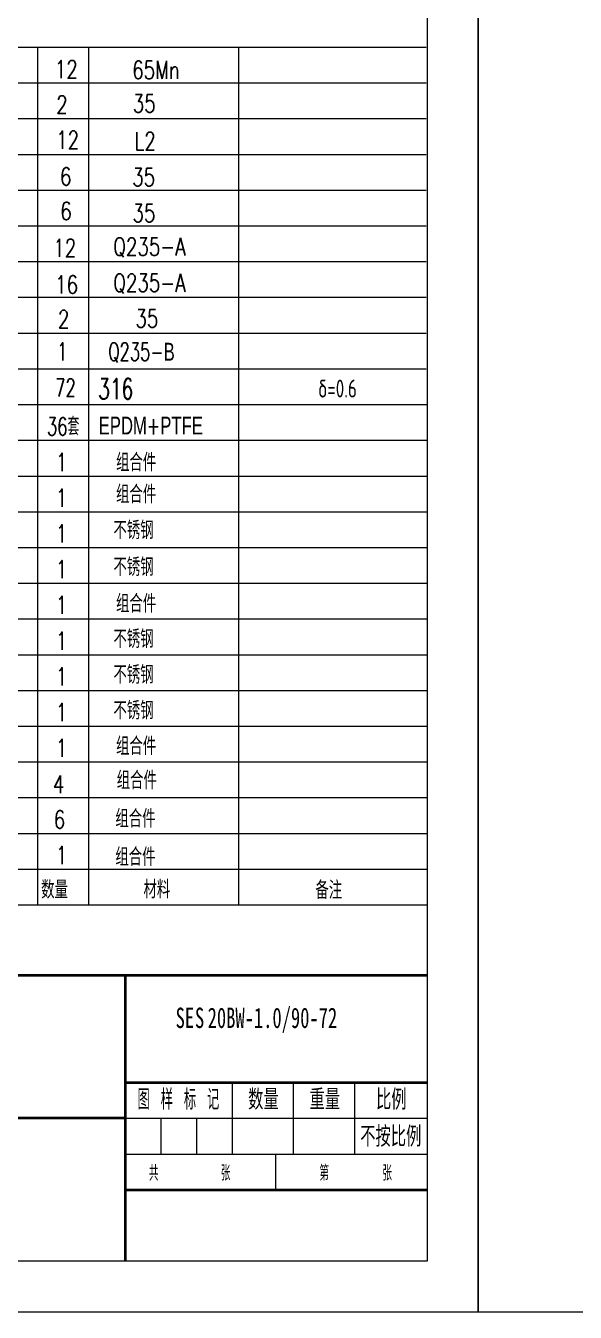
# Model space of a CAD drawing. Header units: millimetres. Extents: x -394 to 6212, y -2458 to 809.
# Drawn here: x 4341 to 4448.8, y -1936.1 to -1684 of the extents above; entities that cross this region are included whole.
import ezdxf

# ---------------------------------------------------------------- set-up
doc = ezdxf.new("R2010")
doc.units = ezdxf.units.MM
doc.linetypes.add('CENTERX2', pattern=[4, 2.5, -0.5, 0.5, -0.5])
doc.layers.get('0').update_dxf_attribs({"lineweight": 18})
for name, color, linetype, lineweight, true_color in [('1', 1, 'Continuous', 18, 0xff0000), ('2', 2, 'Continuous', 18, 0xffff00), ('3', 3, 'CENTERX2', 18, 0x00ff00), ('3尺寸线', 2, 'Continuous', 18, 0xffff00)]:
    doc.layers.add(name, color=color, linetype=linetype, lineweight=lineweight, true_color=true_color)
doc.layers.add('尺寸线与文字层', color=2, linetype='Continuous')
doc.layers.add('粗实线层', color=7, linetype='Continuous', lineweight=35)
doc.layers.add('细实线层', color=7, linetype='Continuous', lineweight=18)
doc.styles.add('HZ', font='txt.shx', dxfattribs={"width": 0.67, "bigfont": 'hztxt.shx'})
doc.styles.add('标准', font='', dxfattribs={"width": 0.667})
doc.styles.get('标准').set_extended_font_data('宋体')

msp = doc.modelspace()

# ---------------------------------------------------------------- linework, layer by layer
at = {"layer": '1', "linetype": 'ByBlock'}
for p, q in [((4239.74256, -1688.24193), (4419.54861, -1688.24193)), ((4239.74256, -1856.24193), (4419.74256, -1856.24193)), ((4239.74256, -1870.0524), (4419.74256, -1870.0524))]:
    msp.add_line(p, q, dxfattribs=at)
at = {"layer": '2'}
for p, q in [((4429.74256, -1516.0524), (4429.74256, -1936.0524)), ((5617.74256, -1936.0524), (4414.74256, -1936.0524))]:
    msp.add_line(p, q, dxfattribs=at)
at = {"layer": '3', "linetype": 'ByBlock', "ltscale": 0.25}
for p, q in [((4382.72676, -1688.24193), (4382.72676, -1856.24193)), ((4239.74256, -1758.24193), (4419.54861, -1758.24193)), ((4239.74256, -1758.24193), (4419.54861, -1758.24193)), ((4239.74256, -1758.24193), (4419.74256, -1758.24193)), ((4239.74256, -1758.24193), (4419.74256, -1758.24193)), ((4239.74256, -1765.24193), (4419.74256, -1765.24193)), ((4239.74256, -1772.24193), (4419.74256, -1772.24193)), ((4239.74256, -1779.24193), (4419.74256, -1779.24193)), ((4239.74256, -1786.24193), (4419.74256, -1786.24193)), ((4239.74256, -1793.24193), (4419.74256, -1793.24193)), ((4239.74256, -1800.24193), (4419.74256, -1800.24193)), ((4239.74256, -1807.24193), (4419.74256, -1807.24193)), ((4239.74256, -1814.24193), (4419.74256, -1814.24193)), ((4239.74256, -1821.24193), (4419.74256, -1821.24193)), ((4239.74256, -1828.24193), (4419.74256, -1828.24193)), ((4239.74256, -1835.24193), (4419.74256, -1835.24193)), ((4239.74256, -1842.24193), (4419.74256, -1842.24193)), ((4239.74256, -1849.24193), (4419.74256, -1849.24193))]:
    msp.add_line(p, q, dxfattribs=at)
at = {"layer": '3尺寸线'}
for p, q in [((4343.32437, -1688.24193), (4343.32437, -1856.24193)), ((4353.32437, -1688.24193), (4353.32437, -1856.24193)), ((4239.74256, -1695.24193), (4419.54861, -1695.24193)), ((4239.74256, -1702.24193), (4419.54861, -1702.24193)), ((4239.74256, -1709.24193), (4419.54861, -1709.24193)), ((4239.74256, -1716.24193), (4419.54861, -1716.24193)), ((4239.74256, -1723.24193), (4419.54861, -1723.24193)), ((4239.74256, -1730.24193), (4419.54861, -1730.24193)), ((4239.74256, -1737.24193), (4419.54861, -1737.24193)), ((4239.74256, -1744.24193), (4419.54861, -1744.24193)), ((4239.74256, -1751.24193), (4419.54861, -1751.24193))]:
    msp.add_line(p, q, dxfattribs=at)
for points in [[(4429.74256, -1936.0524), (3835.74256, -1936.0524), (3835.74256, -1516.0524), (4429.74256, -1516.0524)], [(5023.74256, -1936.0524), (4429.74256, -1936.0524), (4429.74256, -1516.0524), (5023.74256, -1516.0524)]]:
    msp.add_lwpolyline(points, close=True, dxfattribs=at)
at = {"layer": '3尺寸线', "color": 1}
msp.add_lwpolyline([(3860.74256, -1526.0524), (4419.74256, -1526.0524), (4419.74256, -1926.0524), (3860.74256, -1926.0524)], close=True, dxfattribs=at)
at = {"layer": '粗实线层'}
for p, q in [((4239.74256, -1870.0524), (4419.74256, -1870.0524)), ((4360.5433, -1926.0524), (4360.5433, -1870.0524)), ((4360.5433, -1891.0524), (4419.74256, -1891.0524)), ((4360.5433, -1898.0524), (4239.74256, -1898.0524)), ((4360.5433, -1912.0524), (4419.74256, -1912.0524))]:
    msp.add_line(p, q, dxfattribs=at)
at = {"layer": '细实线层'}
for p, q in [((4381.5433, -1905.0524), (4381.5433, -1891.0524)), ((4393.5433, -1905.0524), (4393.5433, -1891.0524)), ((4405.5433, -1905.0524), (4405.5433, -1891.0524)), ((4360.5433, -1898.0524), (4419.74256, -1898.0524)), ((4367.5433, -1905.0524), (4367.5433, -1898.0524)), ((4374.5433, -1905.0524), (4374.5433, -1898.0524)), ((4360.5433, -1905.0524), (4419.74256, -1905.0524)), ((4390.0433, -1912.0524), (4390.0433, -1905.0524))]:
    msp.add_line(p, q, dxfattribs=at)

# ---------------------------------------------------------------- texts
for s, height, style, width, p in [('SE', 4, '标准', 0.667, (4370.40042, -1880.37452)), ('S', 4, '标准', 0.667, (4374.19491, -1880.37452)), ('20BW-1.0/90-72', 4, '标准', 0.667, (4376.68092, -1880.37452)), ('共       张          第      张', 3, 'HZ', 0.6, (4365.16455, -1910.27346))]:
    msp.add_text(s, height=height, dxfattribs=dict(style=style, width=width)).set_placement(p)
at = {"layer": '2', "linetype": 'ByBlock', "ltscale": 0.5, "style": 'HZ', "width": 0.75}
for s, p in [('数量', (4344.02788, -1855.0221)), ('材料', (4364.08864, -1854.98741)), ('备注', (4397.81285, -1855.11432))]:
    msp.add_text(s, height=3.5, dxfattribs=at).set_placement(p)
at = {"layer": '2', "linetype": 'Continuous', "attachment_point": 7, "style": 'HZ'}
for s, insert, char_height, width in [('\\T1;1', (4347.15822, -1749.60401), 3.5, 3.35), ('316', (4355.21433, -1757.17403), 4, 11.4857143)]:
    msp.add_mtext(s, dxfattribs=dict(at, insert=insert, char_height=char_height, width=width))
at = {"layer": '2', "ltscale": 20, "char_height": 3.5, "attachment_point": 7, "style": 'HZ'}
for s, insert, width in [('Q235-{\\fArial|b0|i0|c0|p32;B}', (4357.19617, -1749.98642), 21.105), ('72', (4346.78841, -1756.68737), 10.05), ('36套', (4345.16927, -1764.28797), 10.05)]:
    msp.add_mtext(s, dxfattribs=dict(at, insert=insert, width=width))
at = {"layer": '2', "ltscale": 0.5, "insert": (4398.36035, -1756.87266), "char_height": 3.5, "width": 16.1663269, "attachment_point": 7, "style": 'HZ'}
msp.add_mtext('\\T1;δ=0.6', dxfattribs=at)
at = {"layer": '2', "insert": (4355.30928, -1764.11142), "char_height": 3.5, "width": 21.105, "attachment_point": 7, "style": 'HZ'}
msp.add_mtext('{\\fArial|b0|i0|c0|p32;EPDM}+{\\fArial|b0|i0|c0|p32;PTFE}', dxfattribs=at)
at = {"layer": '3尺寸线', "style": 'HZ', "width": 0.75}
for s, p in [('12', (4346.71097, -1694.32688)), ('65Mn', (4361.88062, -1694.45054)), ('2', (4346.9836, -1701.24123)), ('35', (4361.99388, -1701.03832)), ('12', (4346.96981, -1708.15711)), ('L2', (4362.34128, -1708.3853)), ('6', (4347.73125, -1715.32688)), ('35', (4361.88062, -1715.45054)), ('6', (4347.78202, -1722.08427)), ('35', (4361.93945, -1722.51717)), ('12', (4346.41141, -1729.33931)), ('Q235-A', (4358.17768, -1729.06292)), ('16', (4346.77339, -1736.49795)), ('Q235-A', (4358.17768, -1736.1583)), ('2', (4347.31834, -1743.26726)), ('35', (4362.51326, -1743.14443)), ('1', (4346.9093, -1771.26898)), ('组合件', (4358.71929, -1771.33274)), ('组合件', (4358.71929, -1777.57671)), ('1', (4346.9093, -1778.26898)), ('不锈钢', (4358.20183, -1784.61716)), ('1', (4346.9093, -1785.26898)), ('1', (4346.9093, -1792.26898)), ('不锈钢', (4358.20183, -1791.82918)), ('1', (4346.9093, -1799.26898)), ('组合件', (4358.71929, -1798.99003)), ('1', (4346.9093, -1806.26898)), ('不锈钢', (4358.20183, -1805.91058)), ('不锈钢', (4358.20183, -1812.91512)), ('1', (4346.9093, -1813.26898)), ('1', (4346.9093, -1820.26898)), ('不锈钢', (4358.20183, -1819.92491)), ('1', (4346.9093, -1827.26898)), ('组合件', (4358.71929, -1826.89643)), ('4', (4346.34128, -1834.37855)), ('组合件', (4358.85, -1833.60581)), ('6', (4346.49838, -1841.28404)), ('组合件', (4358.5885, -1841.11133)), ('1', (4346.9093, -1848.26898)), ('组合件', (4358.5885, -1848.61184))]:
    msp.add_text(s, height=3.5, dxfattribs=at).set_placement(p)
at = {"layer": '尺寸线与文字层', "style": 'HZ'}
for s, width, p in [('图 样 标 记', 0.6, (4362.93864, -1896.38643)), ('数量', 0.75, (4384.62594, -1896.38643)), ('重量', 0.75, (4396.65891, -1896.38643)), ('比例', 0.75, (4409.69998, -1896.38643)), ('不按比例', 0.75, (4406.59765, -1903.62208))]:
    msp.add_text(s, height=4, dxfattribs=dict(at, width=width)).set_placement(p)

doc.saveas('drawing.dxf')
